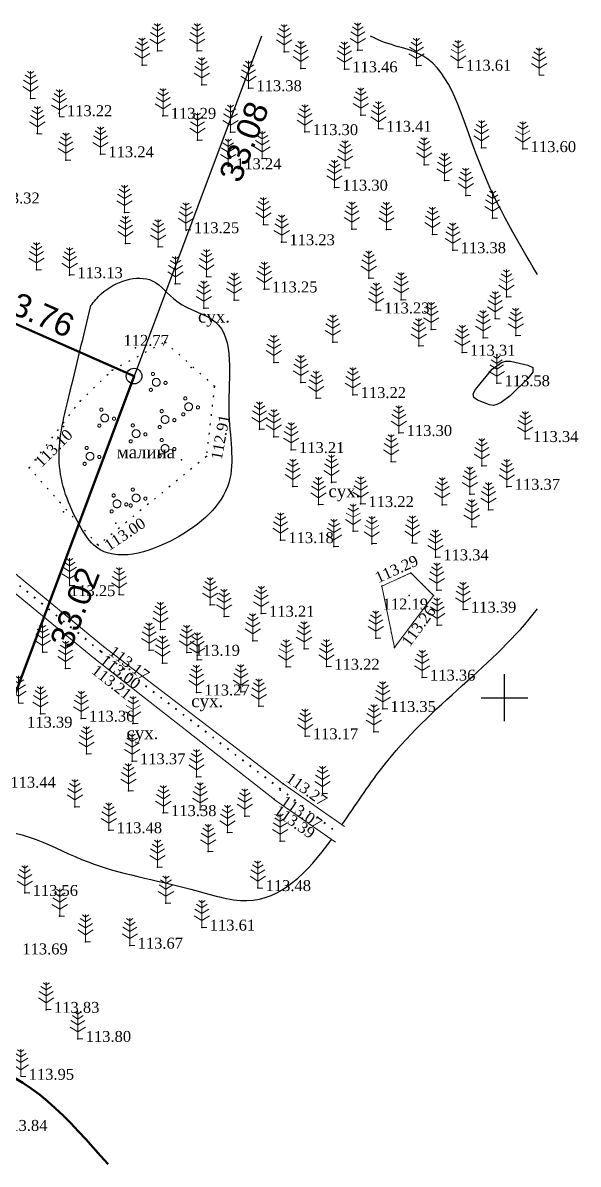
# Model space of a CAD drawing. Header units: millimetres. Extents: x 5405667.4 to 5405754.7, y 5524917 to 5524993.9.
# Drawn here: x 5405719.1 to 5405754.7, y 5524920.1 to 5524993.2 of the extents above; entities that cross this region are included whole.
import ezdxf
from ezdxf.enums import TextEntityAlignment as Align

# ---------------------------------------------------------------- set-up
doc = ezdxf.new("R2010")
doc.units = ezdxf.units.MM
doc.linetypes.add('HIDDEN', pattern=[0.5, 0, -0.5])
doc.linetypes.add('суцільна', pattern=[50, 50, 0])
for name, color, linetype, lineweight in [('11900000', 1, 'Continuous', 30), ('Контур', 7, 'HIDDEN', 30), ('рельеф', 7, 'Continuous', 0), ('ТОЧКИ', 7, 'Continuous', 30), ('усл. знак', 7, 'суцільна', 20)]:
    doc.layers.add(name, color=color, linetype=linetype, lineweight=lineweight)
for name, color, linetype in [('горизонтали', 42, 'Continuous'), ('Ділянки_Межі', 10, 'Continuous'), ('надписи', 7, 'Continuous'), ('отметки', 7, 'Continuous'), ('промеры', 185, 'Continuous'), ('Растительность', 7, 'Continuous')]:
    doc.layers.add(name, color=color, linetype=linetype)
doc.styles.get("Standard").update_dxf_attribs({"font": 'arial.ttf'})
doc.styles.add('times', font='times.ttf')
doc.linetypes.add('канава 0', pattern='A,0.9,0,["|",Standard,S=0.25,R=0,X=0,Y=0],0.1', length=1)

# ---------------------------------------------------------------- blocks, each defined once
blk = doc.blocks.new('A$C51FE15A3')
at = {"layer": 'Растительность', "color": 94, "lineweight": 0}
for points in [[(-0.343, 1.489), (0, 1.267), (0.343, 1.489)], [(-0.201, 1.726), (0, 1.584), (0.201, 1.726)], [(0, 1.75), (0, 0), (0.319, 0)], [(-0.493, 0.753), (0, 0.444), (0.493, 0.753)], [(-0.447, 1.172), (0, 0.895), (0.447, 1.172)]]:
    blk.add_lwpolyline(points, dxfattribs=at)
blk = doc.blocks.new('A$C72385B22')
at = {"layer": 'усл. знак'}
for centre, radius in [((0, 0), 0.625), ((-0.02, 1.49), 0.25), ((-1.29, -0.64), 0.25), ((1.28, -0.76), 0.25)]:
    blk.add_circle(centre, radius, dxfattribs=at)

msp = doc.modelspace()

# ---------------------------------------------------------------- linework, layer by layer
at = {"layer": '11900000', "color": 7}
for points in [[(5405750, 5524948.5, 0), (5405750, 5524951.5, 0)], [(5405750, 5524948.5, 0), (5405750, 5524951.5, 0)], [(5405748.5, 5524950, 0), (5405751.5, 5524950, 0)], [(5405748.5, 5524950, 0), (5405751.5, 5524950, 0)]]:
    msp.add_polyline3d(points, dxfattribs=at)
at = {"layer": 'горизонтали', "color": 32}
msp.add_polyline3d([(5405749.207, 5524971.042, 113.5), (5405749.817, 5524971.462, 113.5), (5405750.057, 5524971.552, 113.5), (5405750.387, 5524971.562, 113.5), (5405751.497, 5524971.312, 113.5), (5405751.807, 5524971.142, 113.5), (5405751.807, 5524970.852, 113.5), (5405751.487, 5524970.442, 113.5), (5405750.357, 5524969.332, 113.5), (5405749.797, 5524968.902, 113.5), (5405749.517, 5524968.772, 113.5), (5405749.307, 5524968.722, 113.5), (5405749.047, 5524968.752, 113.5), (5405748.267, 5524969.062, 113.5), (5405748.037, 5524969.232, 113.5), (5405747.997, 5524969.462, 113.5), (5405748.147, 5524969.752, 113.5), (5405749.207, 5524971.042, 113.5)], close=True, dxfattribs=at)
for points, knots in [([(5405752.108, 5524977.117), (5405750.671, 5524979.519), (5405748.136, 5524983.83), (5405746.194, 5524991.559), (5405742.602, 5524991.715), (5405741.429, 5524992.381)], [208.259027, 208.259027, 208.259027, 208.259027, 216.827452, 224.036129, 227.816273, 227.816273, 227.816273, 227.816273]), ([(5405710.306, 5524963.575), (5405710.196, 5524963.203), (5405709.682, 5524961.646), (5405710.046, 5524959.123), (5405711.372, 5524956.462), (5405712.448, 5524953.489), (5405710.707, 5524950.098), (5405713.901, 5524948.384), (5405715.489, 5524948.96), (5405716.428, 5524948.566), (5405716.676, 5524947.501), (5405715.753, 5524947.146), (5405714.917, 5524947.314), (5405714.125, 5524947.169), (5405713.193, 5524947.452), (5405713.271, 5524946.544), (5405712.523, 5524946.035), (5405711.721, 5524945.18), (5405711.94, 5524943.877), (5405711.946, 5524942.878), (5405712.408, 5524940.828), (5405718.038, 5524942.49), (5405722.887, 5524939.067), (5405728.829, 5524938.176), (5405734.833, 5524936.167), (5405737.351, 5524938.777), (5405738.918, 5524940.915)], [297.750727, 297.750727, 297.750727, 297.750727, 298.813719, 302.097384, 305.375757, 307.693774, 311.410964, 314.481595, 315.668372, 316.297273, 317.378662, 317.881784, 318.950703, 319.850846, 320.525952, 321.044272, 321.922685, 323.126122, 324.306695, 325.60459, 326.245603, 330.214824, 337.710361, 344.519457, 348.193449, 355.37109, 355.37109, 355.37109, 355.37109]), ([(5405739.59, 5524941.86), (5405740.43, 5524943.07), (5405744.288, 5524949.016), (5405749.338, 5524952.027), (5405752.108, 5524955.698)], [166.983355, 166.983355, 166.983355, 166.983355, 170.876878, 185.110549, 185.110549, 185.110549, 185.110549])]:
    msp.add_open_spline(points, degree=3, knots=knots, dxfattribs=at)
msp.add_spline([(5405723.507, 5524975.116), (5405722.094, 5524969.267), (5405721.483, 5524965.062), (5405722.773, 5524961.061), (5405723.859, 5524959.636), (5405728.881, 5524960.179), (5405732.343, 5524963.774), (5405732.343, 5524968.453), (5405731.461, 5524974.083), (5405729.008, 5524975.395), (5405727.444, 5524976.707), (5405724.177, 5524975.87), (5405723.507, 5524975.116)], degree=3, dxfattribs=at)
at = {"layer": 'горизонтали', "color": 32, "lineweight": 50}
msp.add_open_spline([(5405724.609, 5524920.122), (5405722.084, 5524922.998), (5405718.623, 5524926.94), (5405712.96, 5524926.622), (5405710.241, 5524926.205), (5405708.081, 5524928.217), (5405707.455, 5524931.818), (5405704.087, 5524935.486), (5405701.284, 5524934.415), (5405697.85, 5524936.019), (5405697.397, 5524941.089), (5405695.283, 5524948.2), (5405693.001, 5524955.828), (5405698.192, 5524962.186), (5405697.512, 5524968.123), (5405696.422, 5524972.572), (5405696.409, 5524974.689)], degree=3, knots=[0, 0, 0, 0, 10.498095, 14.387115, 16.679909, 18.208864, 22.586348, 27.97536, 29.586146, 30.927257, 38.609771, 42.347043, 54.087786, 59.302509, 65.201165, 71.520155, 71.520155, 71.520155, 71.520155], dxfattribs=at)
at = {"layer": 'Ділянки_Межі'}
msp.add_lwpolyline([(5405734.439, 5524992.381), (5405726.278, 5524970.6), (5405713.693, 5524976.153), (5405716.501, 5524982.565), (5405694.756, 5524992.076)], dxfattribs=at)
at = {"layer": 'Ділянки_Межі', "lineweight": 50}
msp.add_lwpolyline([(5405685.462, 5524952.48), (5405695.889, 5524976.297), (5405710.886, 5524969.741), (5405713.693, 5524976.153), (5405726.278, 5524970.6), (5405714.693, 5524939.683), (5405696.877, 5524947.483)], close=True, dxfattribs=at)
at = {"layer": 'Контур', "color": 7, "linetype": 'HIDDEN', "elevation": 112.9}
msp.add_lwpolyline([(5405724.879, 5524970.986), (5405728.247, 5524972.801), (5405731.423, 5524969.95), (5405730.904, 5524965.453), (5405723.967, 5524959.763), (5405719.56, 5524964.716), (5405722.812, 5524968.988), (5405724.879, 5524970.986)], dxfattribs=at)
at = {"layer": 'отметки', "color": 7}
for p in [(5405727.767, 5524991.438, 113.324), (5405730.317, 5524991.444, 113.434), (5405735.886, 5524991.375, 113.445), (5405740.595, 5524991.483, 113.476), (5405726.79, 5524990.521, 113.317), (5405736.963, 5524990.306, 113.426), (5405739.747, 5524990.259, 113.458), (5405744.359, 5524990.501, 113.479), (5405747.031, 5524990.364, 113.61), (5405730.613, 5524989.264, 113.337), (5405733.613, 5524989.052, 113.384), (5405719.649, 5524988.387, 113.367), (5405721.474, 5524987.45, 113.223), (5405728.128, 5524987.282, 113.287), (5405740.802, 5524987.32, 113.463), (5405720.077, 5524986.132, 113.339), (5405732.447, 5524986.228, 113.257), (5405737.218, 5524986.239, 113.299), (5405741.925, 5524986.451, 113.408), (5405730.335, 5524985.724, 113.248), (5405748.529, 5524985.233, 113.543), (5405751.179, 5524985.151, 113.601), (5405721.912, 5524984.428, 113.313), (5405724.132, 5524984.816, 113.243), (5405734.488, 5524984.533, 113.265), (5405732.308, 5524984.048, 113.241), (5405739.786, 5524983.936, 113.345), (5405744.853, 5524984.141, 113.427), (5405746.154, 5524983.127, 113.455), (5405739.123, 5524982.682, 113.296), (5405747.517, 5524982.175, 113.464), (5405725.669, 5524981.079, 113.187), (5405749.238, 5524980.718, 113.476), (5405729.603, 5524979.956, 113.249), (5405734.557, 5524980.304, 113.264), (5405740.23, 5524980.009, 113.273), (5405742.435, 5524979.987, 113.285), (5405745.384, 5524979.679, 113.354), (5405725.72, 5524979.098, 113.16), (5405727.812, 5524978.879, 113.219), (5405735.728, 5524979.183, 113.233), (5405746.689, 5524978.673, 113.377), (5405720.031, 5524977.406, 113.167), (5405722.145, 5524977.073, 113.132), (5405728.918, 5524976.519, 113.093), (5405730.92, 5524976.972, 113.099), (5405741.304, 5524976.879, 113.254), (5405734.613, 5524976.161, 113.249), (5405750.125, 5524975.672, 113.441), (5405730.744, 5524974.945, 113.057), (5405732.685, 5524975.467, 113.078), (5405741.791, 5524974.815, 113.227), (5405743.382, 5524975.492, 113.243), (5405749.407, 5524974.284, 113.37), (5405745.311, 5524973.592, 113.293), (5405728.247, 5524972.801, 112.91), (5405739.004, 5524972.768, 113.223), (5405748.63, 5524973.046, 113.34), (5405750.722, 5524973.201, 113.423), (5405726.363, 5524972.412, 112.767), (5405744.512, 5524972.544, 113.254), (5405747.294, 5524972.107, 113.309), (5405729.935, 5524971.147, 112.834), (5405735.217, 5524971.48, 113.209), (5405724.879, 5524970.986, 112.9), (5405731.423, 5524969.95, 112.96), (5405736.952, 5524970.191, 113.173), (5405749.503, 5524970.151, 113.575), (5405722.812, 5524968.988, 112.984), (5405737.94, 5524969.181, 113.147), (5405740.285, 5524969.396, 113.221), (5405721.747, 5524967.374, 112.947), (5405734.303, 5524967.2, 113.1), (5405743.238, 5524966.963, 113.303), (5405735.222, 5524966.721, 113.141), (5405751.329, 5524966.578, 113.335), (5405730.904, 5524965.453, 112.912), (5405736.339, 5524965.875, 113.213), (5405719.56, 5524964.716, 113.099), (5405729.323, 5524965.244, 112.767), (5405742.737, 5524965.121, 113.198), (5405748.55, 5524964.847, 113.311), (5405736.444, 5524963.539, 113.171), (5405738.922, 5524963.796, 113.191), (5405750.149, 5524963.518, 113.375), (5405740.787, 5524962.412, 113.225), (5405747.776, 5524963.037, 113.289), (5405721.763, 5524961.911, 113.023), (5405738.092, 5524962.368, 113.169), (5405746.007, 5524962.354, 113.227), (5405748.979, 5524962.027, 113.352), (5405725.112, 5524961.174, 112.912), (5405747.904, 5524960.955, 113.305), (5405740.309, 5524960.66, 113.274), (5405723.967, 5524959.763, 112.998), (5405735.661, 5524960.102, 113.176), (5405739.076, 5524959.683, 113.22), (5405741.51, 5524959.866, 113.253), (5405744.098, 5524959.914, 113.272), (5405745.582, 5524958.998, 113.339), (5405744.012, 5524957.987, 113.266), (5405722.151, 5524957.19, 113.248), (5405725.317, 5524956.605, 113.187), (5405742.148, 5524957.146, 113.293), (5405743.888, 5524956.553, 112.185), (5405745.459, 5524956.549, 113.094), (5405745.669, 5524956.891, 113.287), (5405731.144, 5524955.955, 113.218), (5405732.039, 5524955.202, 113.257), (5405734.421, 5524955.388, 113.21), (5405747.35, 5524955.655, 113.386), (5405727.958, 5524954.367, 113.202), (5405745.68, 5524954.637, 113.396), (5405733.881, 5524953.647, 113.232), (5405741.76, 5524953.807, 113.262), (5405720.421, 5524952.91, 113.423), (5405724.141, 5524952.963, 112.999), (5405724.316, 5524953.284, 113.174), (5405727.237, 5524953.056, 113.274), (5405729.647, 5524952.888, 113.192), (5405737.16, 5524953.132, 113.224), (5405742.952, 5524953.224, 113.264), (5405723.772, 5524952.502, 113.212), (5405728.094, 5524952.217, 113.242), (5405730.317, 5524952.427, 113.261), (5405721.886, 5524951.878, 113.349), (5405736.022, 5524951.97, 113.258), (5405738.597, 5524951.992, 113.22), (5405744.73, 5524951.298, 113.361), (5405730.27, 5524950.343, 113.27), (5405733.111, 5524950.37, 113.237), (5405734.266, 5524949.464, 113.233), (5405742.199, 5524949.286, 113.351), (5405720.284, 5524948.966, 113.386), (5405722.889, 5524948.67, 113.36), (5405726.204, 5524948.342, 113.288), (5405741.64, 5524947.813, 113.305), (5405737.226, 5524947.536, 113.165), (5405723.222, 5524946.412, 113.402), (5405726.154, 5524945.934, 113.372), (5405730.279, 5524944.937, 113.339), (5405735.832, 5524944.484, 113.27), (5405725.91, 5524944.044, 113.386), (5405735.258, 5524943.493, 113.394), (5405735.631, 5524944.07, 113.07), (5405738.349, 5524943.873, 113.407), (5405722.489, 5524943.017, 113.45), (5405730.505, 5524942.822, 113.431), (5405728.145, 5524942.617, 113.377), (5405733.368, 5524942.416, 113.383), (5405724.661, 5524941.521, 113.478), (5405732.263, 5524941.365, 113.464), (5405735.631, 5524940.814, 113.471), (5405731.022, 5524940.154, 113.445), (5405727.781, 5524939.143, 113.466), (5405734.2, 5524937.815, 113.479), (5405719.277, 5524937.504, 113.56), (5405728.317, 5524936.837, 113.51), (5405721.507, 5524936.01, 113.576), (5405730.622, 5524935.283, 113.607), (5405723.167, 5524934.368, 113.619), (5405726.001, 5524934.127, 113.665), (5405720.647, 5524930.016, 113.834), (5405722.678, 5524928.154, 113.803)]:
    msp.add_point(p, dxfattribs=at)
at = {"layer": 'рельеф', "color": 7, "linetype": 'канава 0'}
for points, elevation in [([(5405674.227, 5524992.381), (5405674.941, 5524991.774), (5405691.464, 5524978.656), (5405705.667, 5524967.355), (5405723.77, 5524952.5), (5405735.26, 5524943.49)], 113.39), ([(5405735.83, 5524944.48), (5405724.32, 5524953.28), (5405706.18, 5524968.24), (5405706.141, 5524968.271)], 113.66), ([(5405742.148, 5524957.146), (5405742.952, 5524953.224), (5405745.459, 5524956.549), (5405744.01, 5524957.99), (5405742.15, 5524957.15)], 113.293), ([(5405739.749, 5524941.749), (5405735.83, 5524944.48)], 113.66), ([(5405735.256, 5524943.489), (5405739.175, 5524940.758)], 113.784)]:
    msp.add_lwpolyline(points, dxfattribs=dict(at, elevation=elevation))
at = {"layer": 'рельеф', "color": 7, "linetype": 'HIDDEN', "lineweight": 40, "elevation": 113.4}
msp.add_lwpolyline([(5405674.999, 5524992.381), (5405675.27, 5524992.15), (5405691.8, 5524979.29), (5405705.88, 5524967.78), (5405724.15, 5524952.96), (5405739.267, 5524941.37)], dxfattribs=at)
at = {"layer": 'рельеф', "color": 7, "linetype": 'HIDDEN', "ltscale": 0.4, "elevation": 113.27}
msp.add_lwpolyline([(5405744.01, 5524957.99), (5405745.46, 5524956.55), (5405742.95, 5524953.22), (5405742.15, 5524957.15), (5405744.01, 5524957.99)], dxfattribs=at)
at = {"layer": 'ТОЧКИ'}
msp.add_circle((5405726.278, 5524970.6), 0.5, dxfattribs=at)

# ---------------------------------------------------------------- block references
at = {"layer": 'Растительность', "color": 7}
for p in [(5405727.77, 5524991.44, 113.32), (5405730.32, 5524991.44, 113.43), (5405735.89, 5524991.38, 113.45), (5405740.6, 5524991.48, 113.48), (5405726.79, 5524990.52, 113.32), (5405736.96, 5524990.31, 113.43), (5405739.75, 5524990.26, 113.46), (5405744.36, 5524990.5, 113.48), (5405747.03, 5524990.36, 113.61), (5405752.22, 5524989.88, 113.78), (5405730.61, 5524989.26, 113.34), (5405733.61, 5524989.05, 113.38), (5405719.65, 5524988.39, 113.37), (5405721.49, 5524987.21, 113.28), (5405728.13, 5524987.28, 113.29), (5405740.8, 5524987.32, 113.46), (5405732.45, 5524986.23, 113.26), (5405737.22, 5524986.24, 113.3), (5405741.93, 5524986.45, 113.41), (5405720.08, 5524986.13, 113.34), (5405730.335, 5524985.724, 113.248), (5405724.13, 5524984.82, 113.24), (5405748.53, 5524985.23, 113.54), (5405751.18, 5524985.15, 113.6), (5405721.91, 5524984.43, 113.31), (5405732.31, 5524984.05, 113.24), (5405734.49, 5524984.53, 113.26), (5405744.85, 5524984.14, 113.43), (5405739.79, 5524983.94, 113.35), (5405739.12, 5524982.68, 113.3), (5405746.15, 5524983.13, 113.46), (5405747.52, 5524982.18, 113.46), (5405725.67, 5524981.08, 113.19), (5405749.24, 5524980.72, 113.48), (5405729.6, 5524979.96, 113.25), (5405734.56, 5524980.3, 113.26), (5405740.23, 5524980.01, 113.27), (5405742.44, 5524979.99, 113.29), (5405745.384, 5524979.679, 113.354), (5405725.72, 5524979.1, 113.16), (5405735.73, 5524979.18, 113.23), (5405727.81, 5524978.88, 113.22), (5405746.69, 5524978.67, 113.38), (5405720.03, 5524977.41, 113.17), (5405722.15, 5524977.08, 113.13), (5405730.92, 5524976.97, 113.1), (5405741.31, 5524976.88, 113.25), (5405728.92, 5524976.52, 113.09), (5405734.62, 5524976.16, 113.25), (5405732.69, 5524975.47, 113.08), (5405743.38, 5524975.49, 113.24), (5405750.13, 5524975.67, 113.44), (5405730.75, 5524974.95, 113.06), (5405741.79, 5524974.82, 113.23), (5405749.41, 5524974.28, 113.37), (5405745.31, 5524973.59, 113.29), (5405750.72, 5524973.2, 113.42), (5405739.01, 5524972.77, 113.22), (5405744.51, 5524972.54, 113.25), (5405748.63, 5524973.05, 113.34), (5405747.3, 5524972.11, 113.31), (5405735.22, 5524971.48, 113.21), (5405736.96, 5524970.19, 113.17), (5405749.5, 5524970.15, 113.58), (5405740.29, 5524969.4, 113.22), (5405737.94, 5524969.18, 113.15), (5405734.31, 5524967.2, 113.1), (5405735.23, 5524966.72, 113.14), (5405743.24, 5524966.96, 113.3), (5405751.33, 5524966.58, 113.34), (5405736.34, 5524965.88, 113.21), (5405742.74, 5524965.12, 113.2), (5405748.55, 5524964.85, 113.31), (5405738.92, 5524963.8, 113.19), (5405736.45, 5524963.54, 113.17), (5405747.78, 5524963.04, 113.29), (5405750.15, 5524963.52, 113.37), (5405738.09, 5524962.37, 113.17), (5405740.79, 5524962.41, 113.22), (5405746.01, 5524962.35, 113.23), (5405748.98, 5524962.03, 113.35), (5405740.31, 5524960.66, 113.27), (5405747.9, 5524960.95, 113.31), (5405735.66, 5524960.1, 113.18), (5405744.1, 5524959.91, 113.27), (5405739.08, 5524959.68, 113.22), (5405741.51, 5524959.87, 113.25), (5405745.58, 5524959, 113.34), (5405722.15, 5524957.19, 113.25), (5405725.32, 5524956.6, 113.19), (5405745.67, 5524956.89, 113.29), (5405731.15, 5524955.95, 113.22), (5405747.35, 5524955.65, 113.39), (5405732.04, 5524955.2, 113.26), (5405734.42, 5524955.39, 113.21), (5405727.96, 5524954.37, 113.2), (5405745.68, 5524954.64, 113.4), (5405733.88, 5524953.65, 113.23), (5405741.76, 5524953.81, 113.26), (5405720.42, 5524952.91, 113.42), (5405727.24, 5524953.05, 113.27), (5405729.65, 5524952.89, 113.19), (5405737.16, 5524953.13, 113.22), (5405721.89, 5524951.88, 113.35), (5405728.1, 5524952.22, 113.24), (5405730.32, 5524952.43, 113.26), (5405736.02, 5524951.97, 113.26), (5405738.6, 5524951.99, 113.22), (5405744.73, 5524951.3, 113.36), (5405718.87, 5524949.66, 113.39), (5405730.27, 5524950.34, 113.27), (5405733.11, 5524950.37, 113.24), (5405720.28, 5524948.97, 113.39), (5405734.27, 5524949.46, 113.23), (5405742.2, 5524949.29, 113.35), (5405722.89, 5524948.67, 113.36), (5405726.21, 5524948.34, 113.29), (5405737.23, 5524947.53, 113.17), (5405741.64, 5524947.81, 113.31), (5405723.22, 5524946.41, 113.4), (5405726.15, 5524945.93, 113.37), (5405730.28, 5524944.94, 113.34), (5405725.91, 5524944.04, 113.39), (5405738.35, 5524943.87, 113.41), (5405722.49, 5524943.02, 113.45), (5405728.15, 5524942.62, 113.38), (5405730.51, 5524942.82, 113.43), (5405733.37, 5524942.42, 113.38), (5405724.66, 5524941.52, 113.48), (5405732.26, 5524941.36, 113.46), (5405735.63, 5524940.81, 113.47), (5405731.02, 5524940.15, 113.44), (5405727.78, 5524939.14, 113.47), (5405719.28, 5524937.5, 113.56), (5405734.2, 5524937.81, 113.48), (5405728.32, 5524936.84, 113.51), (5405721.51, 5524936.01, 113.58), (5405730.62, 5524935.28, 113.61), (5405723.17, 5524934.37, 113.62), (5405726, 5524934.13, 113.67), (5405720.65, 5524930.02, 113.83), (5405722.68, 5524928.15, 113.8), (5405719.02, 5524925.73, 113.95)]:
    msp.add_blockref('A$C51FE15A3', p, dxfattribs=at)
at = {"layer": 'усл. знак', "color": 7, "linetype": 'суцільна', "lineweight": 13, "xscale": 0.3999999998750298, "yscale": 0.3999999998750298, "zscale": 0.3999999998750298, "rotation": 265.3647753868261}
for p in [(5405727.695, 5524970.207), (5405729.769, 5524968.637), (5405724.396, 5524967.915), (5405728.261, 5524967.821), (5405726.407, 5524966.91), (5405723.454, 5524965.466), (5405728.261, 5524965.968), (5405726.407, 5524962.797), (5405725.182, 5524962.42)]:
    msp.add_blockref('A$C72385B22', p, dxfattribs=at)

# ---------------------------------------------------------------- texts
at = {"layer": 'надписи', "color": 7, "style": 'times'}
for s, p in [('сух.', (5405730.369, 5524974.828, 111.861)), ('малина', (5405725.166, 5524966.137, 170.061)), ('сух.', (5405738.723, 5524963.637, 111.861)), ('сух.', (5405729.936, 5524950.195, 111.861)), ('сух.', (5405725.787, 5524948.142, 111.861))]:
    msp.add_text(s, height=0.8, dxfattribs=at).set_placement(p, align=Align.TOP_LEFT)
at = {"layer": 'отметки', "color": 7, "style": 'times'}
for s, p in [('113.46', (5405740.247, 5524990.759, 113.458)), ('113.61', (5405747.531, 5524990.864, 113.61)), ('113.38', (5405734.113, 5524989.552, 113.384)), ('113.22', (5405721.974, 5524987.95, 113.223)), ('113.29', (5405728.628, 5524987.782, 113.287)), ('113.30', (5405737.718, 5524986.739, 113.299)), ('113.41', (5405742.425, 5524986.951, 113.408)), ('113.24', (5405724.632, 5524985.316, 113.243)), ('113.60', (5405751.679, 5524985.651, 113.601)), ('113.24', (5405732.808, 5524984.548, 113.241)), ('113.30', (5405739.623, 5524983.182, 113.296)), ('113.32', (5405717.324, 5524982.36, 113.324)), ('113.25', (5405730.103, 5524980.456, 113.249)), ('113.23', (5405736.228, 5524979.683, 113.233)), ('113.38', (5405747.189, 5524979.173, 113.377)), ('113.13', (5405722.645, 5524977.573, 113.132)), ('113.25', (5405735.113, 5524976.661, 113.249)), ('113.23', (5405742.291, 5524975.315, 113.227)), ('112.77', (5405725.598, 5524973.242, 112.767)), ('113.31', (5405747.794, 5524972.607, 113.309)), ('113.58', (5405750.003, 5524970.651, 113.575)), ('113.22', (5405740.785, 5524969.896, 113.221)), ('113.30', (5405743.738, 5524967.463, 113.303)), ('113.34', (5405751.829, 5524967.078, 113.335)), ('113.21', (5405736.839, 5524966.375, 113.213)), ('113.37', (5405750.649, 5524964.018, 113.375)), ('113.22', (5405741.287, 5524962.912, 113.225)), ('113.18', (5405736.161, 5524960.602, 113.176)), ('113.34', (5405746.082, 5524959.498, 113.339)), ('113.25', (5405722.168, 5524957.208, 113.248)), ('113.21', (5405734.921, 5524955.888, 113.21)), ('112.19', (5405742.196, 5524956.351, 112.185)), ('113.39', (5405747.85, 5524956.155, 113.386)), ('113.19', (5405730.147, 5524953.388, 113.192)), ('113.22', (5405739.097, 5524952.492, 113.22)), ('113.36', (5405745.23, 5524951.798, 113.361)), ('113.27', (5405730.77, 5524950.843, 113.27)), ('113.35', (5405742.699, 5524949.786, 113.351)), ('113.39', (5405719.421, 5524948.785, 113.386)), ('113.36', (5405723.389, 5524949.17, 113.36)), ('113.17', (5405737.726, 5524948.036, 113.165)), ('113.37', (5405726.654, 5524946.434, 113.372)), ('113.44', (5405718.355, 5524944.936, 113.443)), ('113.38', (5405728.645, 5524943.117, 113.377)), ('113.48', (5405725.161, 5524942.021, 113.478)), ('113.48', (5405734.7, 5524938.315, 113.479)), ('113.56', (5405719.777, 5524938.004, 113.56)), ('113.61', (5405731.122, 5524935.783, 113.607)), ('113.67', (5405726.501, 5524934.627, 113.665)), ('113.69', (5405719.119, 5524934.259, 113.689)), ('113.83', (5405721.147, 5524930.516, 113.834)), ('113.80', (5405723.178, 5524928.654, 113.803)), ('113.95', (5405719.524, 5524926.228, 113.946)), ('113.84', (5405717.819, 5524922.955, 113.842))]:
    msp.add_text(s, height=0.7, dxfattribs=at).set_placement(p, align=Align.TOP_LEFT)
for s, rotation, p in [('112.91', 79.45127, (5405731.197, 5524965.325, 112.912)), ('113.10', 44.97337, (5405719.854, 5524965.21, 113.099)), ('113.00', 33.66549, (5405724.282, 5524959.964, 112.998)), ('113.29', 24.30455, (5405741.618, 5524957.968, 113.293)), ('113.26', 53.5356, (5405743.352, 5524953.629, 113.264)), ('113.17', 322.60019, (5405725.02, 5524953.379, 113.174)), ('113.00', 322.62665, (5405724.465, 5524952.83, 112.999)), ('113.21', 321.89787, (5405723.919, 5524952.177, 113.212)), ('113.27', 324.40765, (5405736.348, 5524945.262, 113.27)), ('113.07', 325.51305, (5405735.998, 5524943.782, 113.07)), ('113.39', 325.12921, (5405735.561, 5524943.173, 113.784))]:
    msp.add_text(s, height=0.7, rotation=rotation, dxfattribs=at).set_placement(p, align=Align.TOP_LEFT)
at = {"layer": 'промеры', "char_height": 1.5, "attachment_point": 1}
for s, insert, rotation in [('33.08', (5405731.668, 5524983.444), 69.01088), ('13.76', (5405717.802, 5524976.493), 336.4763), ('33.02', (5405720.838, 5524953.603), 69.01088)]:
    msp.add_mtext(s, dxfattribs=dict(at, insert=insert, rotation=rotation))

doc.saveas('drawing.dxf')
